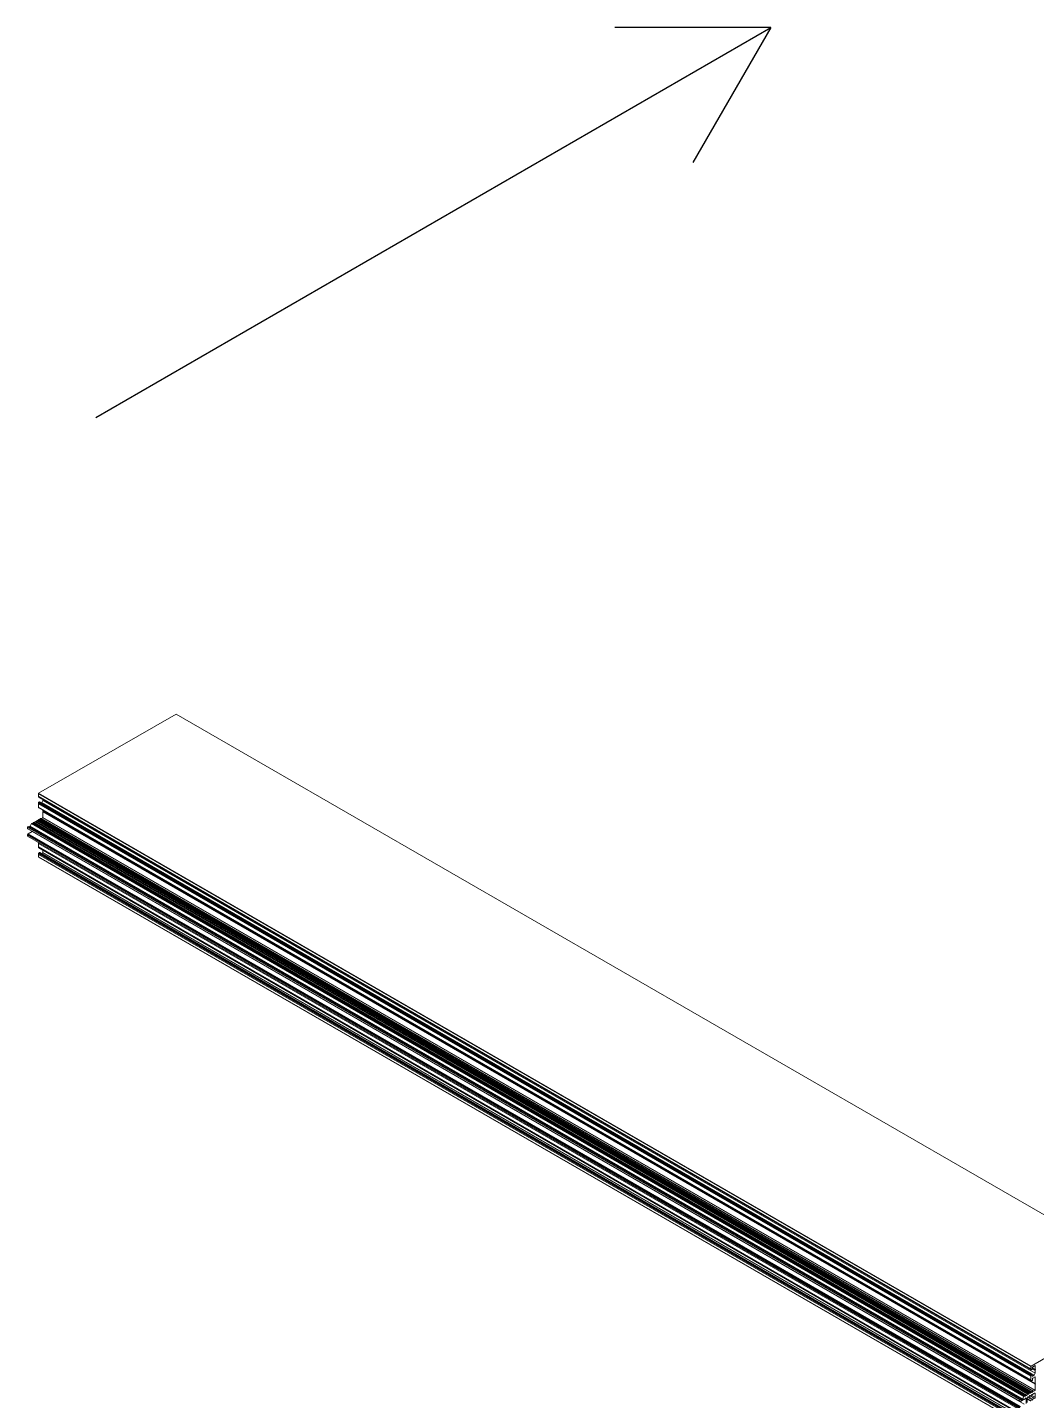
# Model space of a CAD drawing. Header units: millimetres. Extents: x 39 to 459, y 26 to 647.
# Drawn here: x 138.36 to 148.07, y 230.1 to 243.32 of the extents above; entities that cross this region are included whole.
import ezdxf

# ---------------------------------------------------------------- set-up
doc = ezdxf.new("R2010")
doc.units = ezdxf.units.MM
doc.layers.add('ANTET', color=7, linetype='Continuous')
doc.layers.add('TABLO', color=7, linetype='Continuous', lineweight=15)

# ---------------------------------------------------------------- blocks, each defined once
blk = doc.blocks.new('Kayıt Montajı')
at = {"color": 7, "linetype": 'Continuous', "lineweight": 15}
for p, q in [((11275.363, 2118.936), (11274.041, 2118.173)), ((11284.909, 2113.425), (11275.363, 2118.936)), ((11284.91, 2113.425), (11275.364, 2118.936)), ((11283.585, 2112.658), (11274.039, 2118.169)), ((11274.039, 2118.169), (11274.039, 2118.147)), ((11283.585, 2112.636), (11274.039, 2118.147)), ((11283.585, 2112.636), (11274.039, 2118.147)), ((11274.039, 2118.147), (11274.04, 2118.138)), ((11274.04, 2118.083), (11274.039, 2118.074)), ((11283.585, 2112.563), (11274.039, 2118.074)), ((11283.585, 2112.563), (11274.039, 2118.073)), ((11274.039, 2118.073), (11274.039, 2118.039)), ((11283.586, 2112.628), (11274.04, 2118.138)), ((11283.586, 2112.572), (11274.04, 2118.083)), ((11283.587, 2112.662), (11274.041, 2118.173)), ((11274.041, 2118.137), (11283.587, 2112.626)), ((11274.05, 2118.092), (11274.043, 2118.088)), ((11283.589, 2112.577), (11274.043, 2118.088)), ((11283.596, 2112.581), (11274.05, 2118.092)), ((11283.597, 2112.581), (11274.051, 2118.092)), ((11274.071, 2118.084), (11274.068, 2118.083)), ((11274.082, 2118.103), (11274.071, 2118.084)), ((11283.617, 2112.574), (11274.071, 2118.084)), ((11274.082, 2118.113), (11274.082, 2118.103)), ((11283.628, 2112.592), (11274.082, 2118.103)), ((11274.04, 2117.92), (11274.036, 2117.913)), ((11283.582, 2112.402), (11274.036, 2117.913)), ((11283.585, 2112.528), (11274.039, 2118.039)), ((11283.586, 2112.409), (11274.04, 2117.92)), ((11274.042, 2118.032), (11283.588, 2112.522)), ((11283.591, 2112.412), (11274.045, 2117.922)), ((11274.057, 2117.93), (11274.053, 2117.923)), ((11283.599, 2112.412), (11274.053, 2117.923)), ((11283.603, 2112.419), (11274.057, 2117.93)), ((11283.608, 2112.422), (11274.062, 2117.932)), ((11274.08, 2117.938), (11274.067, 2117.93)), ((11283.613, 2112.419), (11274.067, 2117.93)), ((11283.626, 2112.427), (11274.08, 2117.938)), ((11274.082, 2118.01), (11274.082, 2118.004)), ((11283.628, 2112.493), (11274.082, 2118.004)), ((11274.082, 2118.004), (11274.085, 2118.002)), ((11274.085, 2118.002), (11274.082, 2117.996)), ((11283.628, 2112.486), (11274.082, 2117.996)), ((11274.082, 2117.996), (11274.082, 2117.941)), ((11283.628, 2112.43), (11274.082, 2117.941)), ((11283.631, 2112.491), (11274.085, 2118.002)), ((11283.479, 2112.336), (11273.933, 2117.847)), ((11273.933, 2117.847), (11273.933, 2117.836)), ((11283.479, 2112.325), (11273.933, 2117.836)), ((11283.48, 2112.324), (11273.934, 2117.834)), ((11273.934, 2117.834), (11273.938, 2117.832)), ((11273.938, 2117.782), (11273.934, 2117.774)), ((11273.942, 2117.854), (11273.935, 2117.851)), ((11283.481, 2112.34), (11273.935, 2117.851)), ((11283.484, 2112.321), (11273.938, 2117.832)), ((11283.484, 2112.271), (11273.938, 2117.782)), ((11273.977, 2117.805), (11273.94, 2117.783)), ((11283.486, 2112.272), (11273.94, 2117.783)), ((11283.488, 2112.343), (11273.942, 2117.854)), ((11283.489, 2112.344), (11273.943, 2117.854)), ((11273.957, 2117.854), (11273.95, 2117.85)), ((11283.502, 2112.343), (11273.957, 2117.854)), ((11273.972, 2117.881), (11273.958, 2117.856)), ((11283.504, 2112.345), (11273.958, 2117.856)), ((11283.518, 2112.37), (11273.972, 2117.881)), ((11283.523, 2112.373), (11273.977, 2117.883)), ((11283.522, 2112.294), (11273.977, 2117.805)), ((11273.982, 2117.806), (11273.981, 2117.802)), ((11273.989, 2117.89), (11273.985, 2117.884)), ((11283.531, 2112.373), (11273.985, 2117.884)), ((11283.535, 2112.38), (11273.989, 2117.89)), ((11283.54, 2112.382), (11273.994, 2117.893)), ((11274.006, 2117.9), (11274.002, 2117.893)), ((11283.548, 2112.383), (11274.002, 2117.893)), ((11283.552, 2112.39), (11274.006, 2117.9)), ((11283.557, 2112.392), (11274.011, 2117.903)), ((11274.023, 2117.91), (11274.019, 2117.903)), ((11283.565, 2112.392), (11274.019, 2117.903)), ((11283.569, 2112.399), (11274.023, 2117.91)), ((11283.574, 2112.402), (11274.028, 2117.913)), ((11283.479, 2112.261), (11273.933, 2117.772)), ((11273.933, 2117.772), (11273.933, 2117.761)), ((11283.479, 2112.25), (11273.933, 2117.761)), ((11283.48, 2112.264), (11273.934, 2117.774)), ((11273.934, 2117.76), (11283.48, 2112.249)), ((11283.585, 2112.181), (11274.039, 2117.691)), ((11274.039, 2117.691), (11274.039, 2117.657)), ((11283.585, 2112.146), (11274.039, 2117.657)), ((11283.585, 2112.146), (11274.039, 2117.657)), ((11274.039, 2117.657), (11274.04, 2117.649)), ((11274.04, 2117.593), (11274.039, 2117.584)), ((11283.585, 2112.073), (11274.039, 2117.584)), ((11283.585, 2112.073), (11274.039, 2117.584)), ((11274.039, 2117.584), (11274.039, 2117.561)), ((11283.585, 2112.051), (11274.039, 2117.561)), ((11283.586, 2112.138), (11274.04, 2117.649)), ((11283.586, 2112.082), (11274.04, 2117.593)), ((11274.04, 2117.56), (11283.586, 2112.049)), ((11274.041, 2117.647), (11283.587, 2112.136)), ((11274.05, 2117.602), (11274.043, 2117.598)), ((11283.589, 2112.087), (11274.043, 2117.598)), ((11283.596, 2112.091), (11274.05, 2117.602)), ((11283.597, 2112.091), (11274.051, 2117.602)), ((11274.08, 2117.599), (11274.068, 2117.593)), ((11283.626, 2112.089), (11274.08, 2117.599)), ((11274.082, 2117.623), (11274.082, 2117.603)), ((11283.628, 2112.092), (11274.082, 2117.603)), ((11284.909, 2113.425), (11283.587, 2112.662)), ((11283.585, 2112.658), (11283.585, 2112.636)), ((11283.585, 2112.636), (11283.586, 2112.628)), ((11283.589, 2112.626), (11283.596, 2112.63)), ((11283.598, 2112.634), (11283.598, 2112.648)), ((11283.628, 2112.628), (11283.598, 2112.645)), ((11283.631, 2112.626), (11283.598, 2112.645)), ((11283.628, 2112.62), (11283.598, 2112.637)), ((11283.6, 2112.652), (11283.626, 2112.667)), ((11283.628, 2112.666), (11283.628, 2112.628)), ((11283.586, 2112.572), (11283.585, 2112.563)), ((11283.585, 2112.563), (11283.585, 2112.528)), ((11283.596, 2112.581), (11283.589, 2112.577)), ((11283.596, 2112.522), (11283.599, 2112.524)), ((11283.598, 2112.565), (11283.598, 2112.58)), ((11283.617, 2112.574), (11283.6, 2112.564)), ((11283.601, 2112.528), (11283.601, 2112.541)), ((11283.603, 2112.545), (11283.626, 2112.558)), ((11283.628, 2112.592), (11283.617, 2112.574)), ((11283.628, 2112.628), (11283.631, 2112.626)), ((11283.631, 2112.626), (11283.628, 2112.62)), ((11283.628, 2112.62), (11283.628, 2112.592)), ((11283.628, 2112.557), (11283.628, 2112.493)), ((11283.518, 2112.37), (11283.504, 2112.345)), ((11283.527, 2112.37), (11283.523, 2112.373)), ((11283.535, 2112.38), (11283.531, 2112.373)), ((11283.544, 2112.38), (11283.54, 2112.382)), ((11283.552, 2112.39), (11283.548, 2112.383)), ((11283.554, 2112.367), (11283.551, 2112.359)), ((11283.599, 2112.338), (11283.553, 2112.364)), ((11283.558, 2112.363), (11283.554, 2112.367)), ((11283.558, 2112.363), (11283.554, 2112.366)), ((11283.561, 2112.39), (11283.557, 2112.392)), ((11283.57, 2112.37), (11283.558, 2112.363)), ((11283.606, 2112.342), (11283.563, 2112.366)), ((11283.569, 2112.399), (11283.565, 2112.392)), ((11283.574, 2112.378), (11283.57, 2112.37)), ((11283.577, 2112.374), (11283.573, 2112.377)), ((11283.578, 2112.4), (11283.574, 2112.402)), ((11283.577, 2112.374), (11283.574, 2112.378)), ((11283.589, 2112.381), (11283.577, 2112.374)), ((11283.586, 2112.409), (11283.582, 2112.402)), ((11283.593, 2112.389), (11283.589, 2112.381)), ((11283.595, 2112.409), (11283.591, 2112.412)), ((11283.596, 2112.385), (11283.592, 2112.388)), ((11283.596, 2112.385), (11283.593, 2112.389)), ((11283.622, 2112.4), (11283.596, 2112.385)), ((11283.603, 2112.419), (11283.599, 2112.412)), ((11283.611, 2112.419), (11283.608, 2112.422)), ((11283.626, 2112.427), (11283.613, 2112.419)), ((11283.628, 2112.493), (11283.631, 2112.491)), ((11283.631, 2112.491), (11283.628, 2112.486)), ((11283.628, 2112.486), (11283.628, 2112.43)), ((11283.628, 2112.361), (11283.628, 2112.397)), ((11283.479, 2112.336), (11283.479, 2112.325)), ((11283.488, 2112.343), (11283.481, 2112.34)), ((11283.486, 2112.321), (11283.513, 2112.337)), ((11283.49, 2112.339), (11283.49, 2112.342)), ((11283.502, 2112.343), (11283.492, 2112.337)), ((11283.513, 2112.337), (11283.516, 2112.345)), ((11283.516, 2112.345), (11283.52, 2112.341)), ((11283.52, 2112.341), (11283.516, 2112.344)), ((11283.52, 2112.341), (11283.532, 2112.348)), ((11283.532, 2112.348), (11283.535, 2112.356)), ((11283.535, 2112.356), (11283.539, 2112.352)), ((11283.539, 2112.352), (11283.535, 2112.355)), ((11283.539, 2112.352), (11283.539, 2112.303)), ((11283.551, 2112.359), (11283.551, 2112.31)), ((11283.586, 2112.331), (11283.551, 2112.351)), ((11283.58, 2112.327), (11283.551, 2112.343)), ((11283.583, 2112.323), (11283.586, 2112.331)), ((11283.586, 2112.331), (11283.599, 2112.338)), ((11283.599, 2112.338), (11283.602, 2112.334)), ((11283.602, 2112.334), (11283.606, 2112.342)), ((11283.606, 2112.342), (11283.622, 2112.351))]:
    blk.add_line(p, q, dxfattribs=at)
at = {"color": 8, "linetype": 'Continuous', "lineweight": 15}
for p, q in [((11283.628, 2112.666), (11283.626, 2112.667)), ((11283.6, 2112.564), (11283.598, 2112.565)), ((11283.628, 2112.557), (11283.626, 2112.558)), ((11283.622, 2112.351), (11283.58, 2112.376)), ((11283.628, 2112.361), (11283.59, 2112.382)), ((11283.628, 2112.397), (11283.622, 2112.4)), ((11283.492, 2112.337), (11283.49, 2112.339))]:
    blk.add_line(p, q, dxfattribs=at)
at = {"color": 7, "linetype": 'Continuous', "lineweight": 15, "flags": 128}
for points in [[(11274.028, 2117.913), (11274.027, 2117.913), (11274.027, 2117.913), (11274.026, 2117.913), (11274.026, 2117.912), (11274.025, 2117.912), (11274.024, 2117.911), (11274.024, 2117.911), (11274.023, 2117.91)], [(11274.036, 2117.913), (11274.036, 2117.912), (11274.035, 2117.912), (11274.035, 2117.911), (11274.034, 2117.911), (11274.033, 2117.91), (11274.033, 2117.91), (11274.032, 2117.91), (11274.032, 2117.91)], [(11274.039, 2118.039), (11274.039, 2118.037), (11274.04, 2118.035), (11274.041, 2118.033), (11274.042, 2118.032), (11274.042, 2118.032)], [(11274.045, 2117.922), (11274.044, 2117.923), (11274.044, 2117.923), (11274.043, 2117.923), (11274.043, 2117.922), (11274.042, 2117.922), (11274.041, 2117.921), (11274.041, 2117.921), (11274.04, 2117.92)], [(11274.053, 2117.923), (11274.053, 2117.922), (11274.052, 2117.921), (11274.052, 2117.921), (11274.051, 2117.92), (11274.05, 2117.92), (11274.05, 2117.92), (11274.049, 2117.92), (11274.049, 2117.92)], [(11274.062, 2117.932), (11274.061, 2117.932), (11274.061, 2117.932), (11274.06, 2117.932), (11274.06, 2117.932), (11274.059, 2117.932), (11274.058, 2117.931), (11274.058, 2117.93), (11274.057, 2117.93)], [(11273.977, 2117.883), (11273.976, 2117.883), (11273.976, 2117.883), (11273.975, 2117.883), (11273.975, 2117.883), (11273.974, 2117.883), (11273.973, 2117.882), (11273.973, 2117.881), (11273.972, 2117.881)], [(11273.985, 2117.884), (11273.985, 2117.883), (11273.984, 2117.882), (11273.984, 2117.882), (11273.983, 2117.881), (11273.983, 2117.881), (11273.982, 2117.881), (11273.981, 2117.881), (11273.981, 2117.881)], [(11273.994, 2117.893), (11273.993, 2117.893), (11273.993, 2117.893), (11273.992, 2117.893), (11273.992, 2117.893), (11273.991, 2117.892), (11273.99, 2117.892), (11273.99, 2117.891), (11273.989, 2117.89)], [(11274.002, 2117.893), (11274.002, 2117.893), (11274.001, 2117.892), (11274.001, 2117.891), (11274, 2117.891), (11273.999, 2117.891), (11273.999, 2117.891), (11273.998, 2117.891), (11273.998, 2117.891)], [(11274.011, 2117.903), (11274.01, 2117.903), (11274.01, 2117.903), (11274.009, 2117.903), (11274.009, 2117.903), (11274.008, 2117.902), (11274.007, 2117.902), (11274.007, 2117.901), (11274.006, 2117.9)], [(11274.019, 2117.903), (11274.019, 2117.902), (11274.018, 2117.902), (11274.018, 2117.901), (11274.017, 2117.901), (11274.016, 2117.901), (11274.016, 2117.9), (11274.015, 2117.9), (11274.015, 2117.901)], [(11273.933, 2117.761), (11273.933, 2117.761), (11273.933, 2117.76), (11273.934, 2117.76), (11273.934, 2117.76), (11273.934, 2117.76)], [(11274.039, 2117.561), (11274.039, 2117.561), (11274.039, 2117.561), (11274.04, 2117.56), (11274.04, 2117.56), (11274.04, 2117.56)], [(11283.586, 2112.628), (11283.586, 2112.627), (11283.586, 2112.627), (11283.587, 2112.626), (11283.587, 2112.626), (11283.587, 2112.626), (11283.588, 2112.626), (11283.588, 2112.626), (11283.589, 2112.626)], [(11283.523, 2112.373), (11283.522, 2112.373), (11283.522, 2112.373), (11283.521, 2112.373), (11283.521, 2112.372), (11283.52, 2112.372), (11283.519, 2112.371), (11283.519, 2112.371), (11283.518, 2112.37)], [(11283.531, 2112.373), (11283.531, 2112.372), (11283.53, 2112.371), (11283.53, 2112.371), (11283.529, 2112.37), (11283.528, 2112.37), (11283.528, 2112.37), (11283.527, 2112.37), (11283.527, 2112.37)], [(11283.54, 2112.382), (11283.539, 2112.382), (11283.539, 2112.383), (11283.538, 2112.382), (11283.538, 2112.382), (11283.537, 2112.382), (11283.536, 2112.381), (11283.536, 2112.38), (11283.535, 2112.38)], [(11283.548, 2112.383), (11283.548, 2112.382), (11283.547, 2112.381), (11283.547, 2112.381), (11283.546, 2112.38), (11283.545, 2112.38), (11283.545, 2112.38), (11283.544, 2112.38), (11283.544, 2112.38)], [(11283.557, 2112.392), (11283.556, 2112.392), (11283.556, 2112.392), (11283.555, 2112.392), (11283.555, 2112.392), (11283.554, 2112.391), (11283.553, 2112.391), (11283.553, 2112.39), (11283.552, 2112.39)], [(11283.565, 2112.392), (11283.565, 2112.392), (11283.564, 2112.391), (11283.564, 2112.39), (11283.563, 2112.39), (11283.562, 2112.39), (11283.562, 2112.39), (11283.561, 2112.39), (11283.561, 2112.39)], [(11283.574, 2112.402), (11283.573, 2112.402), (11283.573, 2112.402), (11283.572, 2112.402), (11283.572, 2112.402), (11283.571, 2112.401), (11283.57, 2112.401), (11283.57, 2112.4), (11283.569, 2112.399)], [(11283.582, 2112.402), (11283.582, 2112.401), (11283.581, 2112.401), (11283.581, 2112.4), (11283.58, 2112.4), (11283.579, 2112.4), (11283.579, 2112.399), (11283.578, 2112.399), (11283.578, 2112.4)], [(11283.591, 2112.412), (11283.59, 2112.412), (11283.59, 2112.412), (11283.589, 2112.412), (11283.588, 2112.411), (11283.588, 2112.411), (11283.587, 2112.411), (11283.587, 2112.41), (11283.586, 2112.409)], [(11283.599, 2112.412), (11283.599, 2112.411), (11283.598, 2112.411), (11283.598, 2112.41), (11283.597, 2112.41), (11283.596, 2112.409), (11283.596, 2112.409), (11283.595, 2112.409), (11283.595, 2112.409)], [(11283.608, 2112.422), (11283.607, 2112.422), (11283.607, 2112.422), (11283.606, 2112.422), (11283.605, 2112.421), (11283.605, 2112.421), (11283.604, 2112.42), (11283.604, 2112.42), (11283.603, 2112.419)]]:
    blk.add_lwpolyline(points, dxfattribs=at)
at = {"color": 7, "linetype": 'Continuous', "lineweight": 15}
for centre, radius, start, end in [((11275.364, 2118.934), 0.0015, 65.5787, 125.754), ((11274.044, 2118.169), 0.0046, 122.5643, 177.416), ((11274.043, 2118.147), 0.00413, 180.6319, 183.5299), ((11274.044, 2118.073), 0.00491, 176.7333, 179.2723), ((11274.042, 2118.138), 0.00209, 179.6277, 235.9589), ((11274.047, 2118.082), 0.00699, 122.7685, 174.3268), ((11274.051, 2118.091), 0.00151, 65.7304, 125.6022), ((11274.066, 2117.931), 0.00152, 247.3465, 305.5699), ((11274.077, 2117.941), 0.00461, 302.59, 357.3903), ((11273.938, 2117.847), 0.00461, 122.5959, 177.4041), ((11273.935, 2117.836), 0.00152, 174.4046, 234.0925), ((11273.942, 2117.78), 0.00434, 121.9802, 151.1053), ((11273.943, 2117.853), 0.00151, 65.7304, 125.6022), ((11273.954, 2117.858), 0.00433, 301.9621, 331.1234), ((11273.938, 2117.772), 0.00433, 148.9227, 178.0434), ((11274.059, 2117.691), 0.0196, 158.4749, 178.8308), ((11274.043, 2117.657), 0.00412, 180.6296, 183.5323), ((11274.044, 2117.583), 0.00467, 176.666, 179.3396), ((11274.042, 2117.649), 0.0021, 179.7356, 235.8511), ((11274.047, 2117.592), 0.00699, 122.776, 174.3192), ((11274.051, 2117.601), 0.00151, 65.7304, 125.6022), ((11274.077, 2117.603), 0.00461, 302.6215, 357.3785), ((11283.59, 2112.658), 0.0046, 122.5643, 177.416), ((11283.589, 2112.636), 0.00413, 180.6319, 183.5299), ((11283.593, 2112.634), 0.00461, 302.59, 357.3903), ((11283.603, 2112.648), 0.00461, 122.59, 177.3903), ((11283.626, 2112.666), 0.00131, 350.8068, 129.2416), ((11283.59, 2112.563), 0.00491, 176.7333, 179.2723), ((11283.592, 2112.527), 0.00655, 170.7746, 309.2147), ((11283.593, 2112.571), 0.00699, 122.7685, 174.3268), ((11283.597, 2112.58), 0.00131, 350.8148, 129.1745), ((11283.599, 2112.565), 0.00131, 170.8401, 309.1491), ((11283.597, 2112.528), 0.00461, 302.5868, 357.4132), ((11283.606, 2112.541), 0.00462, 122.6344, 177.3656), ((11283.626, 2112.557), 0.00131, 350.8401, 129.1491), ((11283.612, 2112.421), 0.00151, 245.8131, 305.6109), ((11283.624, 2112.398), 0.00328, 350.7937, 129.1956), ((11283.623, 2112.431), 0.00461, 302.59, 357.3903), ((11283.484, 2112.336), 0.00461, 122.5959, 177.4041), ((11283.488, 2112.342), 0.00131, 350.8148, 129.1745), ((11283.491, 2112.338), 0.00131, 170.8148, 309.1745), ((11283.5, 2112.347), 0.00433, 301.9621, 331.1234), ((11283.616, 2112.361), 0.0115, 302.6096, 357.3904)]:
    blk.add_arc(centre, radius, start, end, dxfattribs=at)
at = {"layer": 'TABLO', "lineweight": -2}
for p, q in [((11274.59, 2121.788), (11281.083, 2125.542)), ((11281.083, 2125.542), (11279.583, 2125.541)), ((11281.083, 2125.542), (11280.334, 2124.243))]:
    blk.add_line(p, q, dxfattribs=at)

msp = doc.modelspace()

# ---------------------------------------------------------------- block references
at = {"layer": 'ANTET', "color": 0}
msp.add_blockref('Kayıt Montajı', (-11135.57, -1882.226), dxfattribs=at)

doc.saveas('drawing.dxf')
